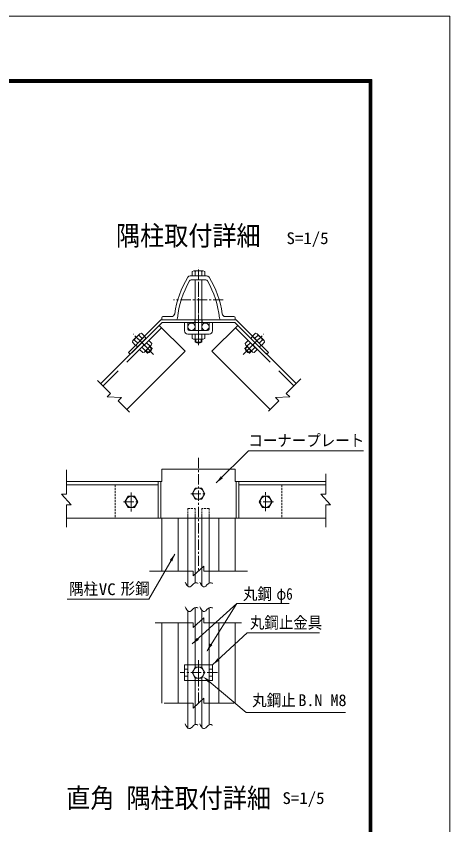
# Model space of a CAD drawing. Units: millimetres, scale not verified, with parts at other scales. Extents: x -4455 to 4455, y -3150 to 3150.
# Drawn here: x 2860 to 4455, y 174 to 3150 of the extents above; entities that cross this region are included whole.
import ezdxf
from ezdxf.enums import TextEntityAlignment as Align

# ---------------------------------------------------------------- set-up
doc = ezdxf.new("R2010")
doc.units = ezdxf.units.MM
doc.header["$LTSCALE"] = 30
for name, pattern in [('DASHED', [7.5, 6, -1.5]), ('USER1', [2, 1.25, -0.25, 0.25, -0.25]), ('USER2', [0.375, 0.25, -0.125]), ('USER3', [4.7625, 3.175, -1.5875])]:
    doc.linetypes.add(name, pattern=pattern)
doc.layers.add('0-0_7詳細', color=7, linetype='Continuous', lineweight=18)
doc.layers.add('1-0_D-TTL', color=7, linetype='Continuous', lineweight=9)
doc.styles.add('ＭＳ ゴシック', font='')
doc.styles.get('ＭＳ ゴシック').set_extended_font_data('MS Gothic')

msp = doc.modelspace()

# ---------------------------------------------------------------- linework, layer by layer
at = {"layer": '0-0_7詳細', "lineweight": 9}
for p, q in [((3512.86, 2213.4), (3506.98, 2210.01)), ((3506.98, 2210.01), (3506.98, 2194.2)), ((3512.86, 2213.4), (3548.14, 2213.4)), ((3518.5, 2210.01), (3518.5, 2194.2)), ((3542.5, 2210.01), (3542.5, 2194.2)), ((3548.14, 2213.4), (3554.02, 2210.01)), ((3554.02, 2210.01), (3554.02, 2194.2)), ((3530.5, 2194.2), (3500.5, 2194.2)), ((3530.5, 2179.2), (3503.88, 2179.2)), ((3506.98, 2194.2), (3554.02, 2194.2)), ((3530.5, 2194.2), (3508.01, 2194.2)), ((3518.5, 2179.2), (3518.5, 1992.6)), ((3530.5, 2194.2), (3560.5, 2194.2)), ((3530.5, 2179.2), (3557.12, 2179.2)), ((3542.5, 2179.2), (3542.5, 1992.6)), ((3392.5, 2032.2), (3273.02, 1912.72)), ((3668.5, 2032.2), (3392.5, 2032.2)), ((3395.5, 2032.2), (3395.5, 2039.7)), ((3445.7, 2032.2), (3395.5, 2032.2)), ((3431.16, 2044.2), (3400, 2044.2)), ((3615.3, 2032.2), (3665.5, 2032.2)), ((3629.84, 2044.2), (3661, 2044.2)), ((3665.5, 2032.2), (3665.5, 2039.7)), ((3668.5, 2032.2), (3787.98, 1912.72)), ((3396.48, 2022.6), (3171.36, 1797.48)), ((3396.48, 2022.6), (3279.8, 1905.93)), ((3481.33, 1916.54), (3385.87, 2011.99)), ((3664.52, 2022.6), (3396.48, 2022.6)), ((3579.67, 1916.54), (3675.13, 2011.99)), ((3664.52, 2022.6), (3889.64, 1797.48)), ((3664.52, 2022.6), (3781.2, 1905.93)), ((3314.34, 1981.19), (3289.39, 1956.25)), ((3332.07, 1971.77), (3298.81, 1938.51)), ((3312.75, 1974.8), (3323.93, 1963.63)), ((3314.34, 1981.19), (3320.9, 1982.95)), ((3320.9, 1982.95), (3332.07, 1971.77)), ((3554.02, 1980), (3506.98, 1980)), ((3506.98, 1964.13), (3506.98, 1980)), ((3518.5, 1962.86), (3518.5, 1980)), ((3542.5, 1962.86), (3542.5, 1980)), ((3740.1, 1982.95), (3728.93, 1971.77)), ((3728.93, 1971.77), (3762.19, 1938.51)), ((3748.25, 1974.8), (3737.07, 1963.63)), ((3746.66, 1981.19), (3740.1, 1982.95)), ((3746.66, 1981.19), (3771.61, 1956.25)), ((3289.39, 1956.25), (3287.64, 1949.69)), ((3287.64, 1949.69), (3298.81, 1938.51)), ((3295.78, 1957.83), (3306.96, 1946.66)), ((3314.08, 1923.24), (3347.35, 1956.5)), ((3331.73, 1913.74), (3356.85, 1938.85)), ((3351.32, 1936.23), (3339.2, 1948.36)), ((3512.74, 1960.8), (3506.98, 1964.13)), ((3548.26, 1960.8), (3512.74, 1960.8)), ((3518.5, 1960.8), (3518.5, 1950.14)), ((3542.5, 1950.14), (3518.5, 1950.14)), ((3542.5, 1960.8), (3542.5, 1950.14)), ((3702.43, 1945.28), (3713.65, 1956.5)), ((3704.15, 1938.85), (3702.43, 1945.28)), ((3729.27, 1913.74), (3704.15, 1938.85)), ((3709.68, 1936.23), (3721.8, 1948.36)), ((3746.92, 1923.24), (3713.65, 1956.5)), ((3765.22, 1957.83), (3754.04, 1946.66)), ((3773.37, 1949.69), (3762.19, 1938.51)), ((3771.61, 1956.25), (3773.37, 1949.69)), ((3481.33, 1916.54), (3266.82, 1702.02)), ((3279.8, 1905.93), (3273.02, 1912.72)), ((3325.31, 1912.01), (3314.08, 1923.24)), ((3334.35, 1919.26), (3322.23, 1931.38)), ((3331.73, 1913.74), (3325.31, 1912.01)), ((3335.81, 1917.81), (3343.34, 1910.27)), ((3343.34, 1910.27), (3360.32, 1927.24)), ((3352.78, 1934.78), (3360.32, 1927.24)), ((3579.67, 1916.54), (3794.18, 1702.02)), ((3708.22, 1934.78), (3700.69, 1927.24)), ((3717.66, 1910.27), (3700.69, 1927.24)), ((3725.19, 1917.81), (3717.66, 1910.27)), ((3726.65, 1919.26), (3738.77, 1931.38)), ((3781.2, 1905.93), (3787.98, 1912.72)), ((3395.5, 1482.49), (3665.5, 1482.49)), ((3395.5, 1482.49), (3395.5, 1437.49)), ((3665.5, 1482.49), (3665.5, 1437.49)), ((3395.5, 1437.49), (3044.75, 1437.49)), ((3381.89, 1437.49), (3381.89, 1302.49)), ((3392.5, 1437.49), (3392.5, 1302.49)), ((3665.5, 1437.49), (3998.6, 1437.49)), ((3668.5, 1437.49), (3668.5, 1302.49)), ((3679.11, 1437.49), (3679.11, 1302.49)), ((3381.89, 1425.49), (3044.75, 1425.49)), ((3679.11, 1425.49), (3996.35, 1425.49)), ((3491.55, 1317.49), (3491.55, 1051.94)), ((3518.55, 1317.49), (3518.55, 1064.31)), ((3542.45, 1317.49), (3542.45, 1054.71)), ((3569.45, 1317.49), (3569.45, 1063.32)), ((3458.41, 1302.49), (3044.75, 1302.49)), ((3395.5, 1302.49), (3665.5, 1302.49)), ((3395.5, 1302.49), (3395.5, 1107.83)), ((3604.84, 1302.49), (3998.6, 1302.49)), ((3665.5, 1302.49), (3665.5, 1107.83)), ((3491.55, 762.2), (3491.55, 961.14)), ((3518.55, 762.2), (3518.55, 973.52)), ((3542.45, 762.2), (3542.45, 963.91)), ((3569.45, 762.2), (3569.45, 972.52)), ((3395.5, 917.38), (3395.5, 621.25)), ((3665.5, 917.38), (3665.5, 621.25)), ((3478.9, 762.2), (3478.9, 705.2)), ((3582.1, 762.2), (3478.9, 762.2)), ((3582.1, 762.2), (3582.1, 705.2)), ((3582.1, 705.2), (3478.9, 705.2)), ((3491.55, 705.2), (3491.55, 529.89)), ((3518.55, 705.2), (3518.55, 542.27)), ((3542.45, 705.2), (3542.45, 532.66)), ((3569.45, 705.2), (3569.45, 541.27))]:
    msp.add_line(p, q, dxfattribs=at)
at = {"layer": '0-0_7詳細', "color": 1, "linetype": 'USER1'}
for p, q in [((3530.5, 1939.75), (3530.5, 2225.04)), ((3530.5, 2170.22), (3530.5, 2011.64)), ((3530.5, 2155), (3530.5, 2023.38)), ((3621.89, 2106.6), (3438.74, 2106.6)), ((3530.5, 2108.02), (3530.5, 1960.7)), ((3530.5, 2092.93), (3530.5, 1960.7)), ((3530.5, 2003.87), (3530.5, 1969.49)), ((3365.54, 1905.04), (3290.56, 1980.03)), ((3339.96, 1930.63), (3298.79, 1971.8)), ((3695.46, 1905.04), (3770.44, 1980.03)), ((3721.04, 1930.63), (3762.21, 1971.8)), ((3721.04, 1930.63), (3762.21, 1971.8)), ((3530.5, 1523.88), (3530.5, 1107.83)), ((3283.52, 1396.63), (3283.52, 1327.24)), ((3283.52, 1386.4), (3283.52, 1338.57)), ((3501.94, 1392.49), (3559.06, 1392.49)), ((3777.48, 1328.25), (3777.48, 1397.65)), ((3777.48, 1338.48), (3777.48, 1386.31)), ((3254.96, 1362.44), (3312.08, 1362.44)), ((3806.04, 1362.44), (3748.92, 1362.44)), ((3530.5, 780.11), (3530.5, 621.25)), ((3530.5, 771.84), (3530.5, 695.27)), ((3600.04, 733.7), (3462.7, 733.7))]:
    msp.add_line(p, q, dxfattribs=at)
at = {"layer": '0-0_7詳細', "color": 1, "linetype": 'USER2'}
for p, q in [((3517, 2032.2), (3517, 2022.6)), ((3544, 2032.2), (3544, 2022.6)), ((3338.14, 1964.27), (3331.35, 1971.05)), ((3722.86, 1964.27), (3729.65, 1971.05)), ((3722.86, 1964.27), (3729.65, 1971.05)), ((3306.32, 1932.45), (3299.53, 1939.23)), ((3754.68, 1932.45), (3761.47, 1939.23)), ((3754.68, 1932.45), (3761.47, 1939.23))]:
    msp.add_line(p, q, dxfattribs=at)
at = {"layer": '0-0_7詳細', "color": 3, "linetype": 'DASHED'}
for p, q in [((3394.36, 2003.51), (3179.84, 1789)), ((3666.65, 2003.51), (3881.16, 1789))]:
    msp.add_line(p, q, dxfattribs=at)
at = {"layer": '0-0_7詳細', "color": 3}
for p, q in [((3491.5, 2022.6), (3478.9, 2022.6)), ((3478.9, 2022.6), (3478.9, 1992)), ((3491.5, 2022.6), (3491.5, 1998.6)), ((3569.5, 2022.6), (3569.5, 1998.6)), ((3582.1, 2022.6), (3569.5, 2022.6)), ((3582.1, 2022.6), (3582.1, 1992)), ((3570.1, 1980), (3490.9, 1980)), ((3563.5, 1992.6), (3497.5, 1992.6)), ((3455.5, 1302.49), (3455.5, 1107.83)), ((3605.5, 1302.49), (3605.5, 1107.83)), ((3455.5, 917.38), (3455.5, 621.25)), ((3605.5, 917.38), (3605.5, 621.25))]:
    msp.add_line(p, q, dxfattribs=at)
at = {"layer": '0-0_7詳細', "color": 1}
for p, q in [((3520.9, 1960.8), (3520.9, 1948.93)), ((3540.1, 1960.8), (3540.1, 1948.93)), ((3337.5, 1919.51), (3345.9, 1911.11)), ((3351.08, 1933.08), (3359.47, 1924.69)), ((3709.92, 1933.08), (3701.53, 1924.69)), ((3723.5, 1919.51), (3715.1, 1911.11)), ((3569.86, 701.56), (3705.48, 586.61)), ((3705.48, 586.61), (4070.87, 586.61))]:
    msp.add_line(p, q, dxfattribs=at)
at = {"layer": '0-0_7詳細', "color": 4}
for p, q in [((3207.41, 1761.43), (3159.55, 1809.29)), ((3853.59, 1761.43), (3907.02, 1814.86)), ((3207.41, 1761.43), (3194.68, 1748.7)), ((3853.59, 1761.43), (3866.32, 1748.7)), ((3194.68, 1748.7), (3247.55, 1746.74)), ((3234.83, 1734.01), (3247.55, 1746.74)), ((3234.83, 1734.01), (3276.67, 1692.17)), ((3826.18, 1734.01), (3788.02, 1695.86)), ((3866.32, 1748.7), (3813.45, 1746.74)), ((3826.18, 1734.01), (3813.45, 1746.74)), ((3044.75, 1390.38), (3044.75, 1479.88)), ((3998.6, 1390.38), (3998.6, 1465.41)), ((3026.75, 1390.38), (3062.75, 1351.61)), ((3044.75, 1390.38), (3026.75, 1390.38)), ((3980.6, 1390.38), (4016.6, 1351.61)), ((3998.6, 1390.38), (3980.6, 1390.38)), ((3044.75, 1351.61), (3044.75, 1269.08)), ((3044.75, 1351.61), (3062.75, 1351.61)), ((3998.6, 1351.61), (3998.6, 1269.08)), ((3998.6, 1351.61), (4016.6, 1351.61)), ((3511.11, 1107.83), (3350.41, 1107.83)), ((3511.11, 1089.83), (3549.89, 1125.83)), ((3511.11, 1107.83), (3511.11, 1089.83)), ((3549.89, 1107.83), (3549.89, 1125.83)), ((3549.89, 1107.83), (3710.65, 1107.83)), ((3671.6, 988.81), (3562.1, 814.09)), ((3511.11, 899.38), (3549.89, 935.38)), ((3549.89, 917.38), (3549.89, 935.38)), ((3511.11, 917.38), (3371.12, 917.38)), ((3511.11, 917.38), (3511.11, 899.38)), ((3549.89, 917.38), (3688.67, 917.38)), ((3549.89, 621.25), (3549.89, 639.25)), ((3511.11, 621.25), (3403.92, 621.25)), ((3549.89, 621.25), (3660.08, 621.25))]:
    msp.add_line(p, q, dxfattribs=at)
at = {"layer": '0-0_7詳細', "color": 3, "linetype": 'USER2'}
for p, q in [((3223.52, 1425.49), (3223.52, 1302.49)), ((3837.48, 1425.49), (3837.48, 1302.49)), ((3491.55, 1337.83), (3491.55, 1317.49)), ((3491.55, 1337.83), (3518.55, 1337.83)), ((3518.55, 1337.83), (3518.55, 1317.49)), ((3542.45, 1337.83), (3542.45, 1317.49)), ((3569.45, 1337.83), (3542.45, 1337.83)), ((3569.45, 1337.83), (3569.45, 1317.49))]:
    msp.add_line(p, q, dxfattribs=at)
at = {"layer": '0-0_7詳細', "color": 1, "linetype": 'USER3'}
for p, q in [((3491.5, 746.45), (3478.9, 746.45)), ((3491.5, 762.2), (3491.5, 705.2)), ((3518.55, 762.2), (3518.55, 753.74)), ((3542.45, 762.2), (3542.45, 753.74)), ((3569.5, 762.2), (3569.5, 705.2)), ((3569.5, 746.45), (3582.1, 746.45)), ((3491.5, 720.95), (3478.9, 720.95)), ((3569.5, 720.95), (3582.1, 720.95)), ((3518.55, 713.66), (3518.55, 705.2)), ((3542.45, 713.66), (3542.45, 705.2))]:
    msp.add_line(p, q, dxfattribs=at)
at = {"layer": '0-0_7詳細', "lineweight": 9}
for points in [[(3548.26, 1960.8), (3554.02, 1964.13), (3554.02, 1980)], [(3356.85, 1938.85), (3358.57, 1945.28), (3347.35, 1956.5)], [(3729.27, 1913.74), (3735.69, 1912.01), (3746.92, 1923.24)]]:
    msp.add_lwpolyline(points, dxfattribs=at)
at = {"layer": '0-0_7詳細', "color": 4}
for points in [[(4136.93, 1549.91), (3714.31, 1549.91), (3596.16, 1432.71)], [(3481.96, 1066.91), (3484.22, 1061.78), (3487.9, 1055.76), (3491.7, 1051.78), (3495.61, 1049.85), (3499.63, 1049.97), (3503.77, 1052.13), (3508.02, 1056.33), (3512.25, 1060.77), (3516.32, 1063.6), (3520.23, 1064.85), (3523.99, 1064.5), (3527.59, 1062.56), (3527.96, 1062.18)], [(3535.5, 1066.91), (3537.77, 1061.78), (3541.45, 1055.76), (3545.24, 1051.78), (3549.15, 1049.85), (3553.17, 1049.97), (3557.31, 1052.13), (3561.56, 1056.33), (3565.79, 1060.77), (3569.87, 1063.6), (3573.78, 1064.85), (3577.53, 1064.5), (3581.13, 1062.56), (3581.5, 1062.18)], [(3864.37, 988.81), (3671.6, 988.81), (3507.73, 839.41)], [(3481.96, 976.12), (3484.22, 970.99), (3487.9, 964.96), (3491.7, 960.99), (3495.61, 959.06), (3499.63, 959.17), (3503.77, 961.33), (3508.02, 965.54), (3512.25, 969.97), (3516.32, 972.81), (3520.23, 974.05), (3523.99, 973.71), (3527.59, 971.76), (3527.96, 971.38)], [(3535.5, 976.12), (3537.77, 970.99), (3541.45, 964.96), (3545.24, 960.99), (3549.15, 959.06), (3553.17, 959.17), (3557.31, 961.33), (3561.56, 965.54), (3565.79, 969.97), (3569.87, 972.81), (3573.78, 974.05), (3577.53, 973.71), (3581.13, 971.76), (3581.5, 971.38)], [(3511.11, 621.25), (3511.11, 603.25), (3549.89, 639.25)], [(3481.96, 544.87), (3484.22, 539.74), (3487.9, 533.71), (3491.7, 529.74), (3495.61, 527.81), (3499.63, 527.92), (3503.77, 530.08), (3508.02, 534.29), (3512.25, 538.72), (3516.32, 541.56), (3520.23, 542.8), (3523.99, 542.46), (3527.59, 540.51), (3527.96, 540.13)], [(3535.5, 544.87), (3537.77, 539.74), (3541.45, 533.71), (3545.24, 529.74), (3549.15, 527.81), (3553.17, 527.92), (3557.31, 530.08), (3561.56, 534.29), (3565.79, 538.72), (3569.87, 541.56), (3573.78, 542.8), (3577.53, 542.46), (3581.13, 540.51), (3581.5, 540.13)]]:
    msp.add_lwpolyline(points, dxfattribs=at)
at = {"layer": '0-0_7詳細', "color": 3}
for points in [[(3554.02, 1392.49), (3542.26, 1412.86), (3518.74, 1412.86), (3506.98, 1392.49), (3518.74, 1372.12), (3542.26, 1372.12)], [(3307.04, 1362.44), (3295.28, 1382.81), (3271.76, 1382.81), (3260, 1362.44), (3271.76, 1342.07), (3295.28, 1342.07)], [(3753.96, 1362.44), (3765.72, 1342.07), (3789.24, 1342.07), (3801, 1362.44), (3789.24, 1382.81), (3765.72, 1382.81)], [(3554.02, 733.7), (3542.26, 754.07), (3518.74, 754.07), (3506.98, 733.7), (3518.74, 713.33), (3542.26, 713.33)]]:
    msp.add_lwpolyline(points, close=True, dxfattribs=at)
at = {"layer": '0-0_7詳細', "color": 1}
for points in [[(3047.74, 1003.84), (3347.64, 1003.84), (3443.26, 1169.79)], [(3976.15, 880.22), (3710.1, 880.22), (3583.57, 763.56)]]:
    msp.add_lwpolyline(points, dxfattribs=at)
at = {"layer": '0-0_7詳細', "color": 3}
for centre, radius in [((3505.05, 2007.23), 13.5), ((3555.95, 2007.23), 13.5), ((3530.5, 1392.49), 20.4), ((3283.52, 1362.44), 20.4), ((3777.48, 1362.44), 20.4), ((3530.5, 733.7), 20.4)]:
    msp.add_circle(centre, radius, dxfattribs=at)
at = {"layer": '0-0_7詳細', "lineweight": 9}
for centre, radius, start, end in [((3513.17, 2207.53), 5.88, 24.94299, 92.968), ((3530.5, 2190.5), 22.91, 58.40741, 121.59259), ((3547.84, 2207.53), 5.88, 87.032, 155.05701), ((3799.22, 2002.26), 360, 148.65793, 171.65211), ((3799.22, 2002.26), 348, 150.15745, 173.95476), ((3500.5, 2183.7), 10.5, 90, 146.38009), ((3503.88, 2171.7), 7.5, 90, 150.15745), ((3557.12, 2171.7), 7.5, 29.84255, 90), ((3560.5, 2183.7), 10.5, 33.61991, 90), ((3261.78, 2002.26), 348, 6.04524, 29.84255), ((3261.78, 2002.26), 360, 8.34789, 31.34207), ((3431.16, 2056.2), 12, 270, 351.98548), ((3629.84, 2056.2), 12, 188.01452, 270), ((3400, 2039.7), 4.5, 90, 180), ((3445.7, 2039.7), 7.5, 270, 353.95476), ((3615.3, 2039.7), 7.5, 186.04524, 270), ((3661, 2039.7), 4.5, 0, 90), ((3318.06, 1952.52), 22.91, 103.40741, 166.59259), ((3318.28, 1976.82), 5.88, 132.032, 200.05701), ((3742.72, 1976.82), 5.88, 339.94299, 47.968), ((3742.94, 1952.52), 22.91, 13.40741, 76.59259), ((3293.76, 1952.31), 5.88, 69.94299, 137.968), ((3318.84, 1951.75), 36, 295.52878, 334.47122), ((3350.43, 1945.28), 9.09, 275.6618, 315), ((3512.74, 1969.89), 9.09, 270, 309.3382), ((3530.5, 1996.8), 36, 250.52878, 289.47122), ((3530.5, 1970.93), 24, 240, 300), ((3548.26, 1969.89), 9.09, 230.6618, 270), ((3710.58, 1945.28), 9.09, 225, 264.3382), ((3742.16, 1951.75), 36, 205.52878, 244.47122), ((3767.24, 1952.31), 5.88, 42.032, 110.05701), ((3325.31, 1920.16), 9.09, 315, 354.3382), ((3337.13, 1933.45), 24, 285, 345), ((3723.87, 1933.45), 24, 195, 255), ((3735.69, 1920.16), 9.09, 185.6618, 225)]:
    msp.add_arc(centre, radius, start, end, dxfattribs=at)
at = {"layer": '0-0_7詳細', "color": 3}
for centre, radius, start, end in [((3497.5, 1998.6), 6, 180, 270), ((3563.5, 1998.6), 6, 270, 0), ((3490.9, 1992), 12, 180, 270), ((3570.1, 1992), 12, 270, 0)]:
    msp.add_arc(centre, radius, start, end, dxfattribs=at)
at = {"layer": '0-0_7詳細', "color": 4}
for points in [[(3594.74, 1431.31), (3612.37, 1456.13), (3619.71, 1448.73)], [(3506.25, 838.06), (3524.91, 862.12), (3531.93, 854.42)], [(3561.04, 812.4), (3572.56, 840.58), (3581.38, 835.05)]]:
    msp.add_solid(points, dxfattribs=at)
at = {"layer": '0-0_7詳細', "color": 1}
for points in [[(3444.26, 1171.53), (3433.8, 1142.93), (3424.77, 1148.13)], [(3582.1, 762.2), (3600.63, 786.37), (3607.69, 778.71)], [(3566.87, 697.55), (3545.82, 719.5), (3572.85, 705.56)]]:
    msp.add_solid(points, dxfattribs=at)
at = {"layer": '1-0_D-TTL', "color": 2, "lineweight": 18}
msp.add_lwpolyline([(-4454.85, 3150.21), (4454.85, 3150.21), (4454.85, -3150.21), (-4454.85, -3150.21)], close=True, dxfattribs=at)
at = {"layer": '1-0_D-TTL'}
for points in [[(-4168.47, 2916.87), (4168.47, 2916.87), (4168.47, -2916.87), (-4168.47, -2916.87)], [(-4165.81, 2914.21), (4165.81, 2914.21), (4165.81, -2914.21), (-4165.81, -2914.21)], [(-4163.16, 2911.56), (4163.16, 2911.56), (4163.16, -2911.56), (-4163.16, -2911.56)], [(-4160.51, 2908.91), (4160.51, 2908.91), (4160.51, -2908.91), (-4160.51, -2908.91)], [(-4157.86, 2906.26), (4157.86, 2906.26), (4157.86, -2906.26), (-4157.86, -2906.26)]]:
    msp.add_lwpolyline(points, close=True, dxfattribs=at)

# ---------------------------------------------------------------- texts
at = {"layer": '0-0_7詳細', "style": 'ＭＳ ゴシック', "width": 0.9}
for s, height, p in [('隅柱取付詳細', 72.14, (3227.35, 2284.48)), ('直角 隅柱取付詳細', 72.16, (3044.25, 214.27))]:
    msp.add_text(s, height=height, dxfattribs=at).set_placement(p, align=Align.BOTTOM_LEFT)
at = {"layer": '0-0_7詳細', "color": 3, "style": 'ＭＳ ゴシック'}
for s, width, p in [('S=1/5', 1.05, (3854.12, 2298.18)), ('コーナープレート', 0.9, (3714.36, 1553.87)), ('隅柱', 0.9, (3054.81, 1007.44)), ('VC', 1.05, (3163.9, 1006.06)), ('形鋼', 0.9, (3244.22, 1008.51)), ('丸鋼', 0.9, (3694.18, 989)), ('φ6', 0.8, (3817.38, 989)), ('丸鋼止金具', 0.9, (3719.51, 883.2)), ('丸鋼止', 0.9, (3728.31, 597.61)), ('S=1/5', 1.05, (3839.29, 237.07))]:
    msp.add_text(s, height=43.33, dxfattribs=dict(at, width=width)).set_placement(p, align=Align.BOTTOM_LEFT)
msp.add_text('B.N M8', height=43.33, dxfattribs=at).set_placement((3898.01, 597.61), align=Align.BOTTOM_LEFT)

doc.saveas('drawing.dxf')
